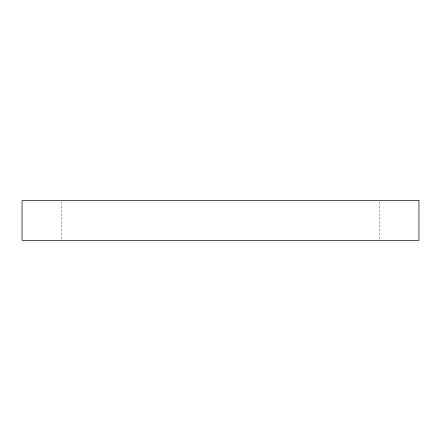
<?xml version="1.0" encoding="UTF-8"?>
<svg xmlns="http://www.w3.org/2000/svg" width="441" height="441" viewBox="0 0 441 441"><rect width="100%" height="100%" fill="white"/><g stroke="black" fill="none" stroke-linecap="round" stroke-linejoin="round"><path stroke-width="0.33" stroke-dasharray="2.21 1.65" d="M379.26 202.022L379.26 240.345M61.74 202.022L61.74 240.345"/><path stroke-width="0.66" d="M418.95 200.655L22.05 200.655L22.05 240.345L418.95 240.345L418.95 200.655"/></g></svg>
